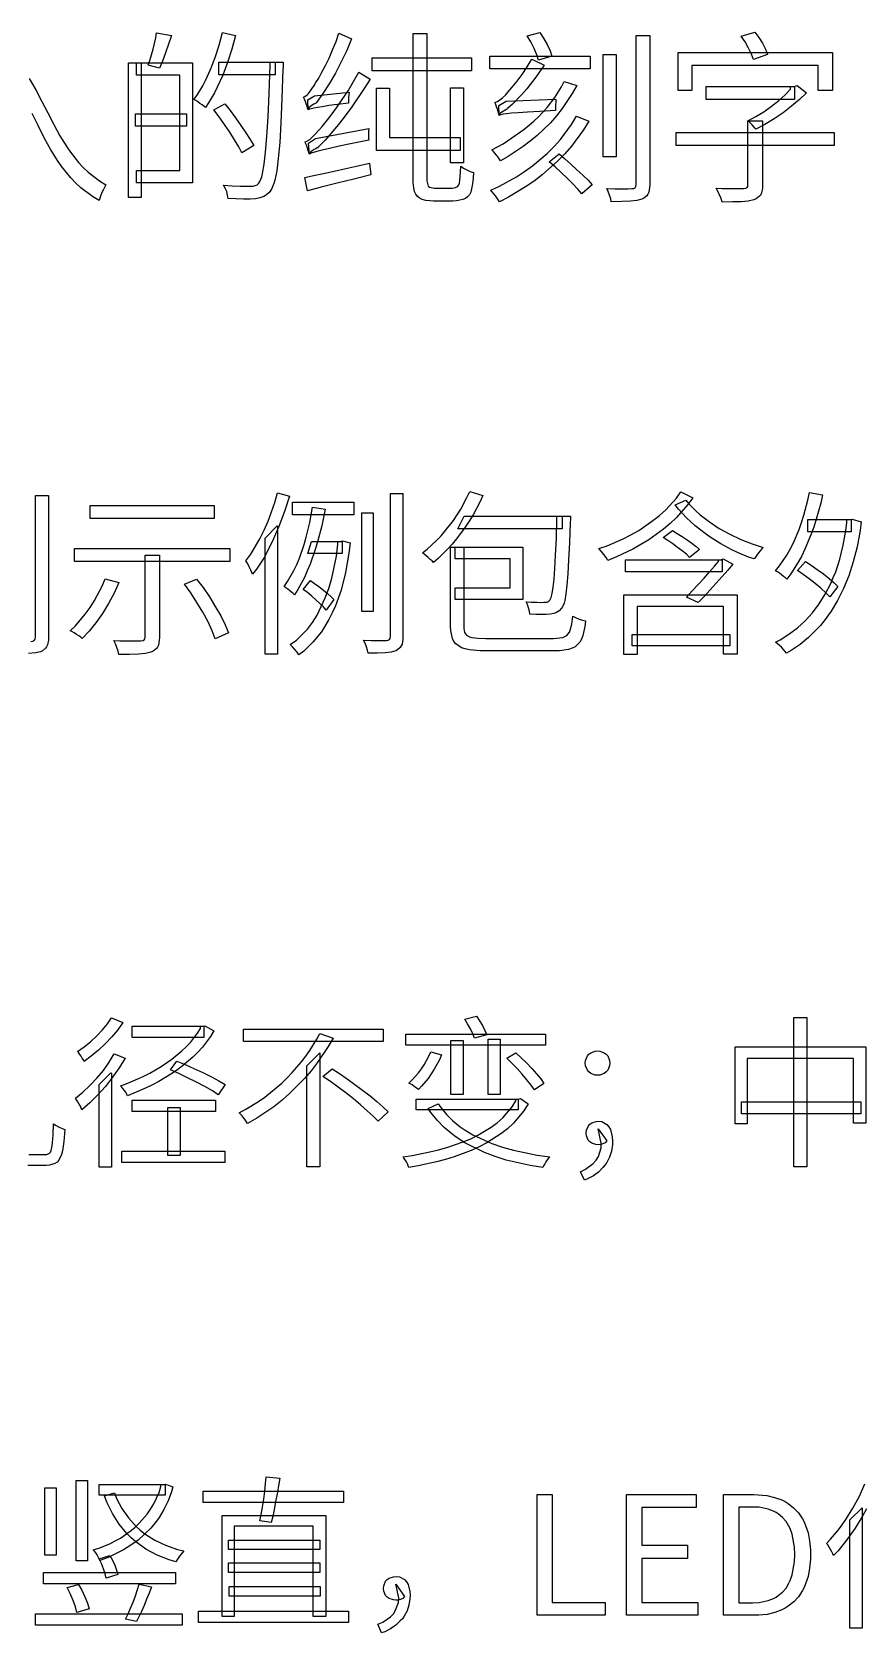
# Model space of a CAD drawing. Header units: millimetres. Extents: x 5 to 292, y 5 to 205.
# Drawn here: x 173.51 to 186.18, y 29.6 to 54 of the extents above; entities that cross this region are included whole.
import ezdxf

# ---------------------------------------------------------------- set-up
doc = ezdxf.new("R2010")
doc.units = ezdxf.units.MM
doc.layers.add('ANNOTATION', color=7, linetype='Continuous')

msp = doc.modelspace()

# ---------------------------------------------------------------- linework, layer by layer
at = {"layer": 'ANNOTATION'}
for points in [[(175.404, 53.986), (175.631, 53.947), (175.587, 53.814), (175.54, 53.681), (175.492, 53.556), (175.449, 53.451), (175.278, 53.493), (175.303, 53.567), (175.327, 53.65), (175.35, 53.737), (175.372, 53.826), (175.39, 53.911), (175.404, 53.986)], [(176.406, 53.992), (176.608, 53.947), (176.552, 53.739), (176.486, 53.536), (176.411, 53.343), (176.329, 53.16), (176.286, 53.075), (176.195, 52.919), (176.148, 52.85), (176.126, 52.868), (176.097, 52.89), (176.064, 52.913), (176.031, 52.935), (176, 52.954), (175.972, 52.97), (176.02, 53.036), (176.11, 53.18), (176.151, 53.26), (176.228, 53.429), (176.297, 53.611), (176.356, 53.8), (176.406, 53.992)], [(177.713, 52.813), (177.706, 52.839), (177.696, 52.871), (177.684, 52.906), (177.671, 52.943), (177.657, 52.979), (177.643, 53.009), (177.663, 53.016), (177.701, 53.043), (177.72, 53.064), (177.759, 53.117), (177.803, 53.185), (177.833, 53.231), (177.874, 53.299), (177.923, 53.386), (177.976, 53.489), (178.032, 53.604), (178.086, 53.727), (178.138, 53.855), (178.183, 53.983), (178.376, 53.894), (178.302, 53.72), (178.219, 53.545), (178.13, 53.374), (178.036, 53.212), (177.938, 53.062), (177.839, 52.928), (177.839, 52.923), (177.839, 52.923), (177.819, 52.911), (177.798, 52.899), (177.774, 52.883), (177.751, 52.866), (177.731, 52.848), (177.717, 52.831), (177.713, 52.813)], [(179.314, 53.975), (179.521, 53.975), (179.521, 51.789), (179.523, 51.73), (179.544, 51.653), (179.563, 51.635), (179.586, 51.628), (179.609, 51.623), (179.634, 51.619), (179.664, 51.618), (179.749, 51.618), (179.846, 51.618), (179.878, 51.619), (179.91, 51.621), (179.938, 51.625), (179.96, 51.63), (179.979, 51.638), (179.996, 51.651), (180.011, 51.67), (180.022, 51.697), (180.027, 51.737), (180.031, 51.794), (180.035, 51.869), (180.038, 51.957), (180.081, 51.927), (180.129, 51.899), (180.181, 51.876), (180.232, 51.859), (180.227, 51.774), (180.218, 51.687), (180.205, 51.611), (180.19, 51.56), (180.17, 51.519), (180.143, 51.488), (180.111, 51.465), (180.072, 51.448), (180.027, 51.436), (179.974, 51.428), (179.919, 51.424), (179.865, 51.422), (179.791, 51.422), (179.694, 51.422), (179.622, 51.422), (179.567, 51.425), (179.508, 51.434), (179.452, 51.449), (179.403, 51.473), (179.377, 51.498), (179.354, 51.528), (179.336, 51.568), (179.323, 51.626), (179.316, 51.705), (179.314, 51.811), (179.314, 53.975)], [(181.051, 53.941), (181.245, 53.994), (181.302, 53.908), (181.356, 53.811), (181.401, 53.715), (181.429, 53.633), (181.222, 53.572), (181.197, 53.654), (181.156, 53.751), (181.106, 53.85), (181.051, 53.941)], [(182.711, 53.947), (182.918, 53.947), (182.918, 51.677), (182.917, 51.631), (182.903, 51.557), (182.892, 51.529), (182.876, 51.505), (182.829, 51.466), (182.798, 51.45), (182.722, 51.432), (182.623, 51.421), (182.495, 51.416), (182.333, 51.414), (182.324, 51.46), (182.307, 51.514), (182.285, 51.568), (182.263, 51.616), (182.387, 51.611), (182.5, 51.61), (182.59, 51.611), (182.644, 51.613), (182.675, 51.616), (182.696, 51.627), (182.707, 51.647), (182.711, 51.677), (182.711, 53.947)], [(184.312, 53.936), (184.519, 54), (184.579, 53.919), (184.635, 53.828), (184.682, 53.737), (184.715, 53.658), (184.499, 53.58), (184.47, 53.662), (184.425, 53.755), (184.371, 53.85), (184.312, 53.936)], [(183.352, 53.689), (185.703, 53.689), (185.703, 53.11), (185.487, 53.11), (185.487, 53.488), (183.559, 53.488), (183.559, 53.11), (183.352, 53.11), (183.352, 53.689)], [(174.976, 53.53), (175.169, 53.53), (175.169, 51.478), (174.976, 51.478), (174.976, 53.53)], [(175.099, 53.53), (175.95, 53.53), (175.95, 51.7), (175.099, 51.7), (175.099, 51.89), (175.757, 51.89), (175.757, 53.342), (175.099, 53.342), (175.099, 53.53)], [(176.35, 53.538), (177.209, 53.538), (177.209, 53.345), (176.35, 53.345), (176.35, 53.538)], [(177.134, 53.538), (177.333, 53.538), (177.333, 53.538), (177.333, 53.519), (177.333, 53.472), (177.332, 53.449), (177.329, 53.432), (177.313, 52.988), (177.297, 52.617), (177.28, 52.315), (177.259, 52.073), (177.235, 51.885), (177.208, 51.744), (177.192, 51.69), (177.157, 51.606), (177.137, 51.576), (177.113, 51.548), (177.063, 51.506), (177.037, 51.491), (176.979, 51.471), (176.91, 51.459), (176.829, 51.455), (176.726, 51.455), (176.611, 51.458), (176.493, 51.464), (176.486, 51.513), (176.472, 51.568), (176.45, 51.622), (176.423, 51.666), (176.556, 51.657), (176.676, 51.652), (176.774, 51.65), (176.84, 51.649), (176.878, 51.652), (176.908, 51.659), (176.935, 51.673), (176.96, 51.697), (176.976, 51.72), (177.007, 51.795), (177.02, 51.846), (177.045, 51.984), (177.066, 52.17), (177.085, 52.408), (177.103, 52.705), (177.119, 53.065), (177.134, 53.493), (177.134, 53.538)], [(178.69, 53.605), (180.201, 53.605), (180.201, 53.409), (178.69, 53.409), (178.69, 53.605)], [(180.481, 53.633), (182.009, 53.633), (182.009, 53.44), (180.481, 53.44), (180.481, 53.633)], [(180.626, 52.729), (180.619, 52.755), (180.609, 52.787), (180.598, 52.823), (180.585, 52.861), (180.573, 52.897), (180.559, 52.925), (180.598, 52.939), (180.636, 52.964), (180.676, 52.999), (180.721, 53.04), (180.762, 53.086), (180.823, 53.157), (180.897, 53.249), (180.976, 53.355), (181.053, 53.469), (181.121, 53.586), (181.312, 53.493), (181.185, 53.313), (181.044, 53.135), (180.971, 53.05), (180.825, 52.899), (180.752, 52.833), (180.752, 52.827), (180.752, 52.827), (180.732, 52.817), (180.712, 52.806), (180.688, 52.794), (180.664, 52.779), (180.644, 52.763), (180.631, 52.746), (180.626, 52.729)], [(182.21, 53.658), (182.409, 53.658), (182.409, 52.097), (182.21, 52.097), (182.21, 53.658)], [(177.733, 52.139), (177.726, 52.164), (177.716, 52.195), (177.704, 52.229), (177.691, 52.265), (177.678, 52.298), (177.668, 52.327), (177.691, 52.334), (177.739, 52.364), (177.765, 52.386), (177.82, 52.442), (177.883, 52.511), (177.929, 52.562), (177.99, 52.637), (178.064, 52.732), (178.147, 52.844), (178.234, 52.969), (178.322, 53.104), (178.407, 53.245), (178.485, 53.387), (178.656, 53.283), (178.568, 53.14), (178.379, 52.86), (178.28, 52.724), (178.178, 52.592), (177.975, 52.354), (177.873, 52.248), (177.873, 52.243), (177.873, 52.243), (177.852, 52.233), (177.829, 52.221), (177.803, 52.207), (177.776, 52.191), (177.754, 52.174), (177.738, 52.156), (177.733, 52.139)], [(181.617, 53.247), (181.807, 53.185), (181.739, 53.063), (181.584, 52.832), (181.497, 52.722), (181.404, 52.618), (181.205, 52.425), (181.099, 52.336), (180.99, 52.253), (180.763, 52.104), (180.646, 52.038), (180.631, 52.061), (180.609, 52.091), (180.584, 52.124), (180.559, 52.156), (180.535, 52.184), (180.514, 52.206), (180.683, 52.296), (181.002, 52.514), (181.153, 52.641), (181.224, 52.709), (181.356, 52.852), (181.472, 53.003), (181.572, 53.164), (181.617, 53.247)], [(177.713, 52.813), (177.707, 52.965), (177.808, 53.029), (178.34, 53.085), (178.335, 53.043), (178.33, 52.996), (178.327, 52.952), (178.326, 52.917), (178.159, 52.896), (178.029, 52.878), (177.929, 52.862), (177.854, 52.85), (177.799, 52.839), (177.76, 52.83), (177.733, 52.822), (177.713, 52.813)], [(178.754, 53.146), (178.953, 53.146), (178.953, 52.391), (180.03, 52.391), (180.03, 52.195), (178.754, 52.195), (178.754, 53.146)], [(179.882, 53.149), (180.083, 53.149), (180.083, 52.007), (179.882, 52.007), (179.882, 53.149)], [(180.626, 52.729), (180.621, 52.881), (180.73, 52.945), (181.488, 52.975), (181.486, 52.934), (181.484, 52.886), (181.483, 52.84), (181.483, 52.802), (181.245, 52.791), (181.058, 52.78), (180.916, 52.77), (180.811, 52.762), (180.736, 52.754), (180.685, 52.746), (180.651, 52.738), (180.626, 52.729)], [(183.78, 53.171), (185.123, 53.171), (185.123, 52.973), (183.78, 52.973), (183.78, 53.171)], [(185.062, 53.171), (185.118, 53.171), (185.165, 53.183), (185.308, 53.073), (185.201, 52.972), (185.08, 52.869), (184.95, 52.769), (184.813, 52.676), (184.673, 52.592), (184.533, 52.519), (184.51, 52.55), (184.478, 52.585), (184.445, 52.619), (184.415, 52.645), (184.536, 52.71), (184.657, 52.785), (184.775, 52.869), (184.885, 52.958), (184.983, 53.045), (185.062, 53.127), (185.062, 53.171)], [(175.085, 52.752), (175.858, 52.752), (175.858, 52.567), (175.085, 52.567), (175.085, 52.752)], [(176.277, 52.813), (176.442, 52.906), (176.523, 52.803), (176.606, 52.69), (176.689, 52.575), (176.765, 52.463), (176.832, 52.361), (176.885, 52.271), (176.705, 52.159), (176.656, 52.252), (176.592, 52.358), (176.518, 52.473), (176.438, 52.591), (176.357, 52.706), (176.277, 52.813)], [(181.801, 52.715), (181.992, 52.64), (181.911, 52.508), (181.727, 52.259), (181.624, 52.142), (181.514, 52.03), (181.28, 51.823), (181.155, 51.729), (181.027, 51.64), (180.764, 51.482), (180.629, 51.411), (180.614, 51.437), (180.592, 51.467), (180.567, 51.501), (180.541, 51.533), (180.516, 51.563), (180.495, 51.588), (180.629, 51.65), (180.887, 51.792), (181.012, 51.873), (181.133, 51.96), (181.356, 52.15), (181.46, 52.254), (181.557, 52.362), (181.728, 52.593), (181.801, 52.715)], [(177.733, 52.139), (177.721, 52.307), (177.825, 52.379), (178.639, 52.528), (178.635, 52.484), (178.634, 52.435), (178.634, 52.389), (178.636, 52.351), (178.384, 52.3), (178.187, 52.259), (178.037, 52.226), (177.925, 52.2), (177.846, 52.18), (177.794, 52.165), (177.759, 52.153), (177.733, 52.139)], [(183.321, 52.469), (185.731, 52.469), (185.731, 52.268), (183.321, 52.268), (183.321, 52.469)], [(184.415, 52.645), (184.637, 52.645), (184.637, 51.663), (184.635, 51.62), (184.621, 51.548), (184.609, 51.521), (184.592, 51.497), (184.54, 51.457), (184.505, 51.442), (184.421, 51.424), (184.316, 51.414), (184.184, 51.41), (184.021, 51.408), (184.013, 51.441), (184, 51.477), (183.983, 51.515), (183.966, 51.553), (183.948, 51.588), (183.931, 51.618), (184.024, 51.616), (184.111, 51.614), (184.192, 51.613), (184.261, 51.613), (184.351, 51.613), (184.382, 51.618), (184.401, 51.628), (184.412, 51.645), (184.415, 51.669), (184.415, 52.645)], [(177.663, 51.783), (177.795, 51.811), (177.945, 51.844), (178.11, 51.88), (178.287, 51.919), (178.469, 51.96), (178.65, 52.002), (178.67, 51.823), (178.411, 51.758), (178.155, 51.694), (177.914, 51.633), (177.702, 51.579), (177.663, 51.783)], [(181.387, 52.024), (181.536, 52.145), (181.622, 52.07), (181.715, 51.988), (181.808, 51.902), (181.898, 51.818), (181.978, 51.74), (182.039, 51.672), (181.885, 51.532), (181.825, 51.603), (181.748, 51.684), (181.662, 51.771), (181.571, 51.859), (181.478, 51.945), (181.387, 52.024)], [(177.246, 46.979), (177.429, 46.927), (177.359, 46.708), (177.278, 46.489), (177.188, 46.278), (177.089, 46.077), (177.036, 45.983), (176.925, 45.812), (176.867, 45.735), (176.857, 45.762), (176.84, 45.797), (176.822, 45.837), (176.803, 45.876), (176.784, 45.912), (176.765, 45.942), (176.84, 46.043), (176.979, 46.276), (177.043, 46.408), (177.103, 46.547), (177.204, 46.832), (177.246, 46.979)], [(178.967, 46.968), (179.158, 46.968), (179.158, 44.785), (179.156, 44.741), (179.144, 44.67), (179.132, 44.643), (179.117, 44.62), (179.075, 44.584), (179.048, 44.57), (178.977, 44.55), (178.885, 44.538), (178.77, 44.532), (178.629, 44.532), (178.618, 44.577), (178.601, 44.63), (178.58, 44.684), (178.559, 44.731), (178.674, 44.727), (178.778, 44.726), (178.908, 44.726), (178.935, 44.731), (178.954, 44.74), (178.964, 44.758), (178.967, 44.785), (178.967, 46.968)], [(180.175, 46.995), (180.377, 46.935), (180.33, 46.835), (180.226, 46.64), (180.167, 46.545), (180.106, 46.452), (179.976, 46.278), (179.908, 46.196), (179.838, 46.118), (179.696, 45.978), (179.622, 45.915), (179.601, 45.938), (179.574, 45.963), (179.544, 45.99), (179.512, 46.018), (179.482, 46.044), (179.456, 46.063), (179.529, 46.12), (179.67, 46.249), (179.738, 46.321), (179.803, 46.396), (179.927, 46.556), (179.985, 46.64), (180.039, 46.727), (180.134, 46.904), (180.175, 46.995)], [(183.392, 46.992), (183.575, 46.901), (183.5, 46.798), (183.327, 46.602), (183.229, 46.51), (183.126, 46.422), (182.903, 46.261), (182.784, 46.188), (182.661, 46.12), (182.41, 46), (182.28, 45.947), (182.253, 45.99), (182.218, 46.038), (182.181, 46.086), (182.143, 46.127), (182.269, 46.171), (182.514, 46.276), (182.633, 46.338), (182.75, 46.405), (182.967, 46.553), (183.068, 46.633), (183.163, 46.718), (183.324, 46.897), (183.392, 46.992)], [(183.467, 46.863), (183.514, 46.807), (183.625, 46.695), (183.688, 46.64), (183.827, 46.534), (183.978, 46.434), (184.14, 46.345), (184.309, 46.265), (184.481, 46.199), (184.649, 46.146), (184.626, 46.122), (184.6, 46.092), (184.574, 46.06), (184.551, 46.028), (184.529, 45.997), (184.509, 45.969), (184.424, 45.998), (184.255, 46.067), (184.169, 46.107), (184.002, 46.198), (183.839, 46.3), (183.761, 46.356), (183.613, 46.473), (183.544, 46.534), (183.478, 46.597), (183.359, 46.727), (183.306, 46.793), (183.467, 46.863)], [(185.352, 46.984), (185.553, 46.946), (185.524, 46.82), (185.455, 46.574), (185.417, 46.455), (185.375, 46.339), (185.284, 46.12), (185.234, 46.017), (185.182, 45.919), (185.069, 45.741), (185.008, 45.66), (184.986, 45.68), (184.958, 45.703), (184.927, 45.727), (184.894, 45.751), (184.863, 45.773), (184.837, 45.789), (184.897, 45.862), (185.008, 46.026), (185.059, 46.116), (185.108, 46.213), (185.194, 46.417), (185.233, 46.526), (185.268, 46.638), (185.327, 46.866), (185.352, 46.984)], [(174.392, 46.782), (176.282, 46.782), (176.282, 46.584), (174.392, 46.584), (174.392, 46.782)], [(177.78, 46.758), (177.971, 46.729), (177.92, 46.476), (177.857, 46.232), (177.822, 46.114), (177.744, 45.892), (177.701, 45.786), (177.656, 45.686), (177.557, 45.505), (177.504, 45.424), (177.485, 45.441), (177.459, 45.462), (177.431, 45.486), (177.402, 45.509), (177.374, 45.531), (177.348, 45.547), (177.401, 45.623), (177.497, 45.791), (177.54, 45.884), (177.58, 45.982), (177.651, 46.19), (177.682, 46.3), (177.737, 46.527), (177.78, 46.758)], [(177.474, 46.833), (178.409, 46.833), (178.409, 46.643), (177.474, 46.643), (177.474, 46.833)], [(178.529, 46.67), (178.706, 46.67), (178.706, 45.169), (178.529, 45.169), (178.529, 46.67)], [(180.092, 46.619), (181.585, 46.619), (181.585, 46.428), (179.995, 46.428), (180.092, 46.619)], [(181.504, 46.619), (181.709, 46.619), (181.709, 46.619), (181.709, 46.601), (181.709, 46.561), (181.708, 46.54), (181.706, 46.525), (181.695, 46.214), (181.683, 45.954), (181.671, 45.741), (181.657, 45.57), (181.642, 45.437), (181.624, 45.337), (181.613, 45.297), (181.589, 45.238), (181.574, 45.217), (181.538, 45.178), (181.499, 45.152), (181.455, 45.137), (181.402, 45.126), (181.342, 45.122), (181.267, 45.12), (181.182, 45.122), (181.091, 45.126), (181.085, 45.172), (181.073, 45.224), (181.056, 45.274), (181.034, 45.316), (181.119, 45.312), (181.197, 45.308), (181.261, 45.307), (181.306, 45.308), (181.335, 45.308), (181.358, 45.312), (181.378, 45.323), (181.397, 45.343), (181.415, 45.382), (181.432, 45.445), (181.447, 45.537), (181.462, 45.663), (181.474, 45.826), (181.485, 46.029), (181.496, 46.279), (181.504, 46.578), (181.504, 46.619)], [(177.058, 46.288), (177.243, 46.473), (177.246, 46.471), (177.246, 44.516), (177.058, 44.516), (177.058, 46.288)], [(183.121, 46.294), (183.263, 46.401), (183.337, 46.358), (183.413, 46.31), (183.489, 46.259), (183.561, 46.208), (183.625, 46.159), (183.677, 46.114), (183.526, 45.993), (183.477, 46.041), (183.415, 46.093), (183.344, 46.146), (183.27, 46.198), (183.194, 46.248), (183.121, 46.294)], [(185.924, 46.57), (185.961, 46.57), (186.002, 46.578), (186.141, 46.536), (186.123, 46.405), (186.077, 46.156), (186.019, 45.926), (185.951, 45.713), (185.912, 45.613), (185.871, 45.517), (185.782, 45.338), (185.684, 45.173), (185.578, 45.025), (185.521, 44.956), (185.462, 44.892), (185.34, 44.772), (185.21, 44.666), (185.074, 44.574), (185.003, 44.532), (184.983, 44.559), (184.956, 44.59), (184.925, 44.623), (184.893, 44.654), (184.862, 44.68), (184.834, 44.699), (184.905, 44.737), (185.04, 44.821), (185.168, 44.918), (185.287, 45.028), (185.344, 45.087), (185.398, 45.149), (185.501, 45.285), (185.594, 45.434), (185.677, 45.597), (185.716, 45.684), (185.752, 45.775), (185.815, 45.968), (185.867, 46.178), (185.908, 46.403), (185.924, 46.522), (185.924, 46.57)], [(185.328, 46.57), (185.988, 46.57), (185.988, 46.38), (185.328, 46.38), (185.328, 46.57)], [(174.153, 46.13), (176.518, 46.13), (176.518, 45.931), (174.153, 45.931), (174.153, 46.13)], [(178.167, 46.237), (178.202, 46.237), (178.237, 46.243), (178.355, 46.213), (178.335, 46.056), (178.284, 45.761), (178.216, 45.495), (178.131, 45.256), (178.082, 45.147), (178.03, 45.045), (177.915, 44.86), (177.787, 44.7), (177.646, 44.566), (177.571, 44.508), (177.546, 44.548), (177.513, 44.591), (177.477, 44.632), (177.442, 44.664), (177.534, 44.729), (177.702, 44.897), (177.779, 44.999), (177.85, 45.113), (177.975, 45.374), (178.029, 45.52), (178.075, 45.676), (178.144, 46.013), (178.167, 46.194), (178.167, 46.237)], [(177.767, 46.237), (178.232, 46.237), (178.232, 46.052), (177.711, 46.052), (177.767, 46.237)], [(179.885, 46.149), (180.084, 46.149), (180.084, 44.943), (180.086, 44.908), (180.098, 44.85), (180.109, 44.828), (180.125, 44.809), (180.174, 44.782), (180.208, 44.773), (180.298, 44.762), (180.422, 44.758), (180.535, 44.758), (180.711, 44.758), (180.923, 44.758), (181.138, 44.758), (181.324, 44.758), (181.451, 44.758), (181.505, 44.76), (181.592, 44.773), (181.625, 44.785), (181.653, 44.801), (181.694, 44.852), (181.708, 44.886), (181.73, 44.976), (181.746, 45.099), (181.789, 45.075), (181.841, 45.053), (181.895, 45.035), (181.942, 45.024), (181.931, 44.94), (181.899, 44.802), (181.878, 44.747), (181.852, 44.701), (181.78, 44.631), (181.735, 44.607), (181.681, 44.59), (181.542, 44.57), (181.456, 44.567), (181.351, 44.567), (181.166, 44.567), (180.941, 44.567), (180.716, 44.567), (180.535, 44.567), (180.436, 44.567), (180.335, 44.569), (180.17, 44.585), (180.104, 44.598), (180.049, 44.617), (179.964, 44.673), (179.935, 44.711), (179.913, 44.756), (179.888, 44.872), (179.885, 44.943), (179.885, 46.149)], [(179.955, 46.149), (180.986, 46.149), (180.986, 45.351), (179.955, 45.351), (179.955, 45.531), (180.79, 45.531), (180.79, 45.969), (179.955, 45.969), (179.955, 46.149)], [(175.229, 46.025), (175.447, 46.025), (175.447, 44.774), (175.445, 44.729), (175.431, 44.655), (175.419, 44.627), (175.402, 44.603), (175.352, 44.564), (175.318, 44.549), (175.234, 44.529), (175.126, 44.519), (174.992, 44.515), (174.827, 44.513), (174.817, 44.563), (174.8, 44.62), (174.778, 44.676), (174.754, 44.726), (174.844, 44.723), (174.93, 44.721), (175.009, 44.719), (175.078, 44.719), (175.131, 44.72), (175.165, 44.72), (175.197, 44.725), (175.216, 44.734), (175.226, 44.75), (175.229, 44.777), (175.229, 46.025)], [(182.549, 45.955), (184.023, 45.955), (184.023, 45.775), (182.549, 45.775), (182.549, 45.955)], [(183.967, 45.955), (184.004, 45.955), (184.036, 45.969), (184.184, 45.891), (184.107, 45.799), (184.022, 45.702), (183.931, 45.601), (183.839, 45.499), (183.747, 45.399), (183.655, 45.303), (183.478, 45.389), (183.567, 45.481), (183.658, 45.578), (183.747, 45.677), (183.831, 45.772), (183.906, 45.858), (183.967, 45.931), (183.967, 45.955)], [(185.169, 45.794), (185.29, 45.929), (185.379, 45.873), (185.471, 45.809), (185.564, 45.74), (185.651, 45.67), (185.728, 45.605), (185.787, 45.547), (185.664, 45.394), (185.604, 45.455), (185.528, 45.523), (185.441, 45.595), (185.349, 45.667), (185.257, 45.734), (185.169, 45.794)], [(174.62, 45.668), (174.827, 45.612), (174.756, 45.449), (174.672, 45.29), (174.579, 45.136), (174.479, 44.994), (174.375, 44.866), (174.271, 44.755), (174.248, 44.775), (174.217, 44.797), (174.182, 44.82), (174.146, 44.842), (174.113, 44.862), (174.086, 44.876), (174.166, 44.951), (174.318, 45.128), (174.39, 45.229), (174.458, 45.336), (174.573, 45.555), (174.62, 45.668)], [(175.828, 45.585), (176.014, 45.663), (176.112, 45.533), (176.208, 45.392), (176.299, 45.245), (176.381, 45.102), (176.45, 44.966), (176.5, 44.844), (176.298, 44.753), (176.253, 44.873), (176.188, 45.01), (176.108, 45.157), (176.019, 45.307), (175.924, 45.452), (175.828, 45.585)], [(177.638, 45.504), (177.748, 45.641), (177.812, 45.597), (177.878, 45.547), (177.945, 45.494), (178.007, 45.441), (178.062, 45.392), (178.105, 45.349), (177.99, 45.19), (177.948, 45.238), (177.894, 45.29), (177.832, 45.344), (177.768, 45.401), (177.703, 45.456), (177.638, 45.504)], [(182.525, 45.421), (184.251, 45.421), (184.251, 44.519), (184.042, 44.519), (184.042, 45.244), (182.729, 45.244), (182.729, 44.513), (182.525, 44.513), (182.525, 45.421)], [(182.651, 44.82), (184.141, 44.82), (184.141, 44.643), (182.651, 44.643), (182.651, 44.82)], [(174.716, 38.973), (174.891, 38.903), (174.815, 38.795), (174.724, 38.687), (174.623, 38.582), (174.517, 38.481), (174.408, 38.389), (174.3, 38.309), (174.288, 38.335), (174.272, 38.361), (174.255, 38.389), (174.236, 38.417), (174.218, 38.443), (174.201, 38.463), (174.299, 38.532), (174.397, 38.612), (174.492, 38.7), (174.579, 38.791), (174.655, 38.883), (174.716, 38.973)], [(176.072, 38.846), (176.107, 38.846), (176.141, 38.854), (176.275, 38.777), (176.224, 38.691), (176.102, 38.527), (176.032, 38.45), (175.957, 38.376), (175.796, 38.239), (175.709, 38.175), (175.62, 38.115), (175.436, 38.004), (175.342, 37.954), (175.247, 37.907), (175.057, 37.825), (174.963, 37.789), (174.951, 37.813), (174.933, 37.84), (174.913, 37.868), (174.892, 37.896), (174.872, 37.921), (174.852, 37.94), (174.94, 37.971), (175.119, 38.044), (175.209, 38.086), (175.299, 38.133), (175.473, 38.234), (175.557, 38.289), (175.638, 38.347), (175.788, 38.47), (175.857, 38.534), (175.92, 38.601), (176.028, 38.74), (176.072, 38.812), (176.072, 38.846)], [(175.03, 38.846), (176.124, 38.846), (176.124, 38.676), (175.03, 38.676), (175.03, 38.846)], [(176.726, 38.804), (178.859, 38.804), (178.859, 38.614), (176.726, 38.614), (176.726, 38.804)], [(180.099, 38.955), (180.278, 39), (180.322, 38.932), (180.368, 38.856), (180.408, 38.782), (180.436, 38.718), (180.25, 38.666), (180.223, 38.731), (180.185, 38.807), (180.142, 38.885), (180.099, 38.955)], [(185.114, 38.978), (185.31, 38.978), (185.31, 36.703), (185.114, 36.703), (185.114, 38.978)], [(177.894, 38.737), (178.094, 38.666), (178.021, 38.539), (177.853, 38.29), (177.757, 38.168), (177.656, 38.049), (177.435, 37.825), (177.316, 37.72), (177.191, 37.621), (176.929, 37.444), (176.79, 37.366), (176.775, 37.392), (176.754, 37.42), (176.707, 37.48), (176.684, 37.507), (176.664, 37.53), (176.764, 37.582), (176.957, 37.7), (177.051, 37.766), (177.141, 37.835), (177.313, 37.982), (177.393, 38.061), (177.471, 38.141), (177.614, 38.307), (177.679, 38.392), (177.741, 38.478), (177.848, 38.651), (177.894, 38.737)], [(179.203, 38.725), (181.332, 38.725), (181.332, 38.559), (179.203, 38.559), (179.203, 38.725)], [(179.889, 38.631), (180.074, 38.631), (180.074, 37.807), (179.889, 37.807), (179.889, 38.631)], [(180.455, 38.648), (180.641, 38.648), (180.641, 37.809), (180.455, 37.809), (180.455, 38.648)], [(174.758, 38.426), (174.923, 38.361), (174.835, 38.215), (174.734, 38.07), (174.623, 37.93), (174.506, 37.798), (174.387, 37.678), (174.267, 37.574), (174.257, 37.597), (174.243, 37.627), (174.224, 37.661), (174.204, 37.695), (174.185, 37.727), (174.168, 37.752), (174.278, 37.841), (174.388, 37.943), (174.494, 38.055), (174.593, 38.174), (174.682, 38.298), (174.758, 38.426)], [(175.614, 38.183), (175.711, 38.317), (175.838, 38.265), (175.973, 38.205), (176.109, 38.141), (176.239, 38.076), (176.355, 38.015), (176.448, 37.958), (176.344, 37.804), (176.254, 37.864), (176.14, 37.928), (176.012, 37.995), (175.876, 38.063), (175.741, 38.127), (175.614, 38.183)], [(177.691, 38.245), (177.891, 38.443), (177.891, 38.44), (177.891, 36.705), (177.691, 36.705), (177.691, 38.245)], [(179.582, 38.455), (179.748, 38.411), (179.715, 38.337), (179.635, 38.192), (179.589, 38.121), (179.541, 38.053), (179.443, 37.933), (179.394, 37.881), (179.374, 37.897), (179.35, 37.916), (179.324, 37.935), (179.296, 37.954), (179.27, 37.971), (179.248, 37.982), (179.299, 38.029), (179.395, 38.137), (179.439, 38.198), (179.481, 38.261), (179.552, 38.39), (179.582, 38.455)], [(180.74, 38.361), (180.879, 38.44), (180.961, 38.367), (181.042, 38.287), (181.121, 38.203), (181.194, 38.121), (181.258, 38.044), (181.307, 37.975), (181.161, 37.878), (181.11, 37.95), (181.047, 38.032), (180.975, 38.118), (180.898, 38.204), (180.818, 38.286), (180.74, 38.361)], [(182.124, 38.101), (182.088, 38.104), (182.022, 38.129), (181.993, 38.151), (181.968, 38.178), (181.94, 38.245), (181.936, 38.284), (181.94, 38.326), (181.968, 38.394), (181.993, 38.422), (182.022, 38.444), (182.088, 38.469), (182.124, 38.472), (182.16, 38.469), (182.226, 38.444), (182.255, 38.422), (182.28, 38.394), (182.308, 38.326), (182.312, 38.284), (182.308, 38.245), (182.28, 38.178), (182.255, 38.151), (182.226, 38.129), (182.16, 38.104), (182.124, 38.101)], [(184.218, 38.534), (186.213, 38.534), (186.213, 37.371), (186.022, 37.371), (186.022, 38.354), (184.403, 38.354), (184.403, 37.359), (184.218, 37.359), (184.218, 38.534)], [(174.527, 37.958), (174.708, 38.138), (174.716, 38.134), (174.716, 36.7), (174.527, 36.7), (174.527, 37.958)], [(177.938, 38.081), (178.077, 38.2), (178.189, 38.126), (178.307, 38.045), (178.427, 37.961), (178.544, 37.873), (178.657, 37.786), (178.761, 37.7), (178.854, 37.619), (178.931, 37.544), (178.78, 37.401), (178.705, 37.477), (178.615, 37.56), (178.513, 37.649), (178.403, 37.74), (178.288, 37.831), (178.17, 37.919), (178.052, 38.004), (177.938, 38.081)], [(175.03, 37.72), (176.3, 37.72), (176.3, 37.547), (175.03, 37.547), (175.03, 37.72)], [(175.575, 37.609), (175.763, 37.609), (175.763, 36.876), (175.575, 36.876), (175.575, 37.609)], [(180.876, 37.738), (180.916, 37.738), (180.948, 37.745), (181.067, 37.663), (181.001, 37.559), (180.843, 37.37), (180.751, 37.286), (180.652, 37.207), (180.436, 37.069), (180.319, 37.008), (180.197, 36.953), (179.94, 36.857), (179.806, 36.817), (179.668, 36.78), (179.391, 36.72), (179.25, 36.695), (179.24, 36.72), (179.226, 36.749), (179.21, 36.779), (179.192, 36.809), (179.174, 36.836), (179.159, 36.859), (179.296, 36.879), (179.567, 36.931), (179.699, 36.963), (179.829, 36.998), (180.075, 37.083), (180.191, 37.132), (180.301, 37.186), (180.504, 37.308), (180.595, 37.377), (180.679, 37.451), (180.82, 37.617), (180.876, 37.708), (180.876, 37.738)], [(179.359, 37.738), (180.916, 37.738), (180.916, 37.572), (179.359, 37.572), (179.359, 37.738)], [(179.696, 37.666), (179.734, 37.61), (179.82, 37.504), (179.919, 37.405), (180.032, 37.314), (180.093, 37.272), (180.223, 37.193), (180.515, 37.059), (180.676, 37.004), (180.845, 36.956), (181.205, 36.884), (181.396, 36.859), (181.376, 36.836), (181.357, 36.809), (181.337, 36.78), (181.318, 36.75), (181.302, 36.721), (181.29, 36.695), (181.097, 36.725), (180.733, 36.808), (180.562, 36.861), (180.4, 36.922), (180.103, 37.071), (179.968, 37.158), (179.905, 37.205), (179.786, 37.306), (179.679, 37.415), (179.583, 37.534), (179.54, 37.596), (179.696, 37.666)], [(184.317, 37.695), (186.134, 37.695), (186.134, 37.512), (184.317, 37.512), (184.317, 37.695)], [(181.924, 36.5), (181.866, 36.628), (181.94, 36.667), (182.057, 36.756), (182.101, 36.807), (182.136, 36.863), (182.176, 36.993), (182.181, 37.067), (182.134, 37.284), (182.267, 37.099), (182.238, 37.07), (182.206, 37.053), (182.171, 37.045), (182.136, 37.042), (182.099, 37.045), (182.034, 37.067), (182.005, 37.086), (181.981, 37.112), (181.954, 37.178), (181.951, 37.22), (181.954, 37.262), (181.983, 37.329), (182.007, 37.354), (182.037, 37.373), (182.103, 37.396), (182.139, 37.398), (182.188, 37.393), (182.267, 37.352), (182.297, 37.316), (182.321, 37.272), (182.348, 37.162), (182.352, 37.096), (182.35, 37.044), (182.336, 36.944), (182.307, 36.852), (182.263, 36.768), (182.236, 36.729), (182.206, 36.692), (182.139, 36.625), (182.06, 36.568), (181.972, 36.52), (181.924, 36.5)], [(174.876, 36.943), (176.446, 36.943), (176.446, 36.77), (174.876, 36.77), (174.876, 36.943)], [(177.075, 31.98), (177.284, 31.96), (177.263, 31.844), (177.241, 31.722), (177.218, 31.6), (177.196, 31.483), (177.173, 31.375), (177.151, 31.282), (176.977, 31.307), (176.999, 31.405), (177.019, 31.517), (177.037, 31.637), (177.053, 31.759), (177.066, 31.876), (177.075, 31.98)], [(173.699, 31.814), (173.872, 31.814), (173.872, 30.787), (173.699, 30.787), (173.699, 31.814)], [(174.178, 31.925), (174.349, 31.925), (174.349, 30.702), (174.178, 30.702), (174.178, 31.925)], [(175.471, 31.864), (175.506, 31.864), (175.541, 31.869), (175.654, 31.827), (175.632, 31.753), (175.579, 31.612), (175.516, 31.482), (175.443, 31.361), (175.402, 31.305), (175.315, 31.199), (175.121, 31.014), (175.013, 30.936), (174.9, 30.865), (174.664, 30.75), (174.54, 30.704), (174.528, 30.731), (174.513, 30.76), (174.496, 30.79), (174.477, 30.819), (174.458, 30.845), (174.44, 30.868), (174.524, 30.894), (174.691, 30.961), (174.773, 31.002), (174.853, 31.047), (175.003, 31.151), (175.073, 31.21), (175.14, 31.273), (175.26, 31.412), (175.313, 31.488), (175.362, 31.568), (175.441, 31.74), (175.471, 31.832), (175.471, 31.864)], [(174.527, 31.864), (175.534, 31.864), (175.534, 31.699), (174.527, 31.699), (174.527, 31.864)], [(174.761, 31.734), (174.795, 31.651), (174.876, 31.495), (174.975, 31.353), (175.092, 31.225), (175.156, 31.166), (175.225, 31.111), (175.375, 31.015), (175.54, 30.936), (175.721, 30.874), (175.817, 30.85), (175.799, 30.827), (175.776, 30.8), (175.753, 30.77), (175.732, 30.74), (175.714, 30.71), (175.697, 30.682), (175.598, 30.713), (175.411, 30.787), (175.241, 30.879), (175.088, 30.988), (175.018, 31.05), (174.952, 31.115), (174.833, 31.259), (174.73, 31.42), (174.644, 31.596), (174.608, 31.691), (174.761, 31.734)], [(176.116, 31.759), (178.25, 31.759), (178.25, 31.591), (176.116, 31.591), (176.116, 31.759)], [(181.202, 29.869), (181.202, 31.709), (181.433, 31.709), (181.433, 30.067), (182.239, 30.067), (182.239, 29.869), (181.202, 29.869)], [(182.565, 29.869), (182.565, 31.709), (183.624, 31.709), (183.624, 31.513), (182.796, 31.513), (182.796, 30.936), (183.494, 30.936), (183.494, 30.737), (182.796, 30.737), (182.796, 30.067), (183.652, 30.067), (183.652, 29.869), (182.565, 29.869)], [(184.043, 29.869), (184.043, 31.709), (184.503, 31.709), (184.573, 31.707), (184.703, 31.694), (184.822, 31.667), (184.93, 31.627), (184.98, 31.602), (185.027, 31.574), (185.111, 31.508), (185.184, 31.431), (185.245, 31.341), (185.271, 31.292), (185.294, 31.239), (185.331, 31.127), (185.355, 31.002), (185.368, 30.867), (185.369, 30.795), (185.368, 30.724), (185.355, 30.588), (185.331, 30.463), (185.294, 30.349), (185.271, 30.295), (185.245, 30.245), (185.185, 30.153), (185.112, 30.074), (185.029, 30.007), (184.982, 29.978), (184.933, 29.952), (184.827, 29.911), (184.71, 29.884), (184.581, 29.87), (184.513, 29.869), (184.043, 29.869)], [(184.274, 30.059), (184.483, 30.059), (184.586, 30.065), (184.725, 30.093), (184.806, 30.126), (184.843, 30.146), (184.878, 30.169), (184.941, 30.222), (184.995, 30.285), (185.04, 30.358), (185.059, 30.398), (185.09, 30.485), (185.126, 30.684), (185.131, 30.795), (185.126, 30.908), (185.09, 31.106), (185.059, 31.191), (185.04, 31.23), (184.995, 31.301), (184.941, 31.362), (184.878, 31.414), (184.843, 31.436), (184.806, 31.456), (184.725, 31.487), (184.586, 31.515), (184.483, 31.52), (184.274, 31.52), (184.274, 30.059)], [(185.969, 31.322), (186.155, 31.508), (186.157, 31.505), (186.157, 29.673), (185.969, 29.673), (185.969, 31.322)], [(176.403, 31.39), (177.981, 31.39), (177.981, 29.851), (177.791, 29.851), (177.791, 31.229), (176.586, 31.229), (176.586, 29.851), (176.403, 29.851), (176.403, 31.39)], [(176.498, 31.016), (177.891, 31.016), (177.891, 30.87), (176.498, 30.87), (176.498, 31.016)], [(174.527, 30.73), (174.693, 30.78), (174.732, 30.711), (174.767, 30.634), (174.795, 30.558), (174.811, 30.491), (174.635, 30.433), (174.622, 30.501), (174.597, 30.579), (174.564, 30.658), (174.527, 30.73)], [(173.681, 30.521), (175.69, 30.521), (175.69, 30.351), (173.681, 30.351), (173.681, 30.521)], [(176.498, 30.67), (177.891, 30.67), (177.891, 30.524), (176.498, 30.524), (176.498, 30.67)], [(174.043, 30.293), (174.216, 30.341), (174.267, 30.251), (174.313, 30.151), (174.351, 30.053), (174.377, 29.969), (174.191, 29.911), (174.169, 29.997), (174.133, 30.097), (174.089, 30.2), (174.043, 30.293)], [(175.137, 30.343), (175.326, 30.301), (175.289, 30.208), (175.252, 30.113), (175.213, 30.019), (175.174, 29.929), (175.135, 29.846), (175.097, 29.773), (174.931, 29.813), (174.969, 29.89), (175.008, 29.978), (175.046, 30.072), (175.081, 30.168), (175.112, 30.261), (175.137, 30.343)], [(176.508, 30.306), (177.899, 30.306), (177.899, 30.16), (176.508, 30.16), (176.508, 30.306)], [(178.832, 29.6), (178.777, 29.733), (178.849, 29.767), (178.966, 29.847), (179.012, 29.894), (179.047, 29.946), (179.088, 30.066), (179.093, 30.135), (179.048, 30.346), (179.184, 30.155), (179.154, 30.127), (179.121, 30.111), (179.086, 30.102), (179.051, 30.1), (179.013, 30.103), (178.947, 30.125), (178.918, 30.145), (178.894, 30.17), (178.866, 30.237), (178.863, 30.278), (178.866, 30.32), (178.894, 30.388), (178.919, 30.413), (178.949, 30.433), (179.016, 30.456), (179.053, 30.459), (179.103, 30.454), (179.182, 30.414), (179.213, 30.379), (179.236, 30.337), (179.263, 30.232), (179.267, 30.17), (179.265, 30.12), (179.25, 30.025), (179.221, 29.937), (179.176, 29.856), (179.149, 29.818), (179.118, 29.783), (179.049, 29.718), (178.97, 29.664), (178.881, 29.619), (178.832, 29.6)], [(173.558, 29.894), (175.792, 29.894), (175.792, 29.72), (173.558, 29.72), (173.558, 29.894)], [(176.043, 29.934), (178.328, 29.934), (178.328, 29.761), (176.043, 29.761), (176.043, 29.934)]]:
    msp.add_lwpolyline(points, close=True, dxfattribs=at)
for points in [[(173.464, 53.293), (173.564, 53.12), (173.656, 52.943), (173.745, 52.766), (173.836, 52.589), (173.931, 52.416), (174.034, 52.248), (174.09, 52.167), (174.216, 52.011), (174.286, 51.936), (174.362, 51.864), (174.535, 51.732), (174.632, 51.672), (174.614, 51.638), (174.593, 51.598), (174.571, 51.554), (174.552, 51.511), (174.537, 51.47), (174.528, 51.434), (174.428, 51.493), (174.249, 51.626), (174.17, 51.7), (174.097, 51.777), (173.964, 51.94), (173.904, 52.026), (173.794, 52.203), (173.693, 52.386), (173.598, 52.573), (173.506, 52.76)], [(173.487, 44.71), (173.519, 44.715), (173.54, 44.727), (173.553, 44.747), (173.557, 44.779), (173.557, 46.938), (173.557, 46.938), (173.758, 46.938), (173.758, 44.779), (173.756, 44.733), (173.741, 44.658), (173.728, 44.63), (173.711, 44.607), (173.665, 44.569), (173.635, 44.554), (173.557, 44.536), (173.453, 44.526)], [(173.456, 36.891), (173.55, 36.891), (173.645, 36.891), (173.71, 36.891), (173.734, 36.893), (173.771, 36.913), (173.785, 36.929), (173.796, 36.952), (173.814, 37.022), (173.819, 37.069), (173.828, 37.192), (173.834, 37.359), (173.874, 37.332), (173.92, 37.308), (173.965, 37.288), (174.005, 37.275), (173.991, 37.091), (173.97, 36.949), (173.956, 36.893), (173.914, 36.807), (173.888, 36.777), (173.855, 36.754), (173.772, 36.728), (173.72, 36.725), (173.656, 36.725), (173.55, 36.725), (173.442, 36.725)], [(186.221, 31.494), (186.165, 31.392), (186.047, 31.197), (185.984, 31.104), (185.919, 31.015), (185.788, 30.853), (185.72, 30.78), (185.708, 30.806), (185.692, 30.837), (185.672, 30.873), (185.651, 30.909), (185.631, 30.942), (185.612, 30.966), (185.674, 31.029), (185.793, 31.171), (185.851, 31.249), (185.908, 31.331), (186.015, 31.504), (186.065, 31.594), (186.113, 31.687), (186.198, 31.873)]]:
    msp.add_lwpolyline(points, dxfattribs=at)

doc.saveas('drawing.dxf')
